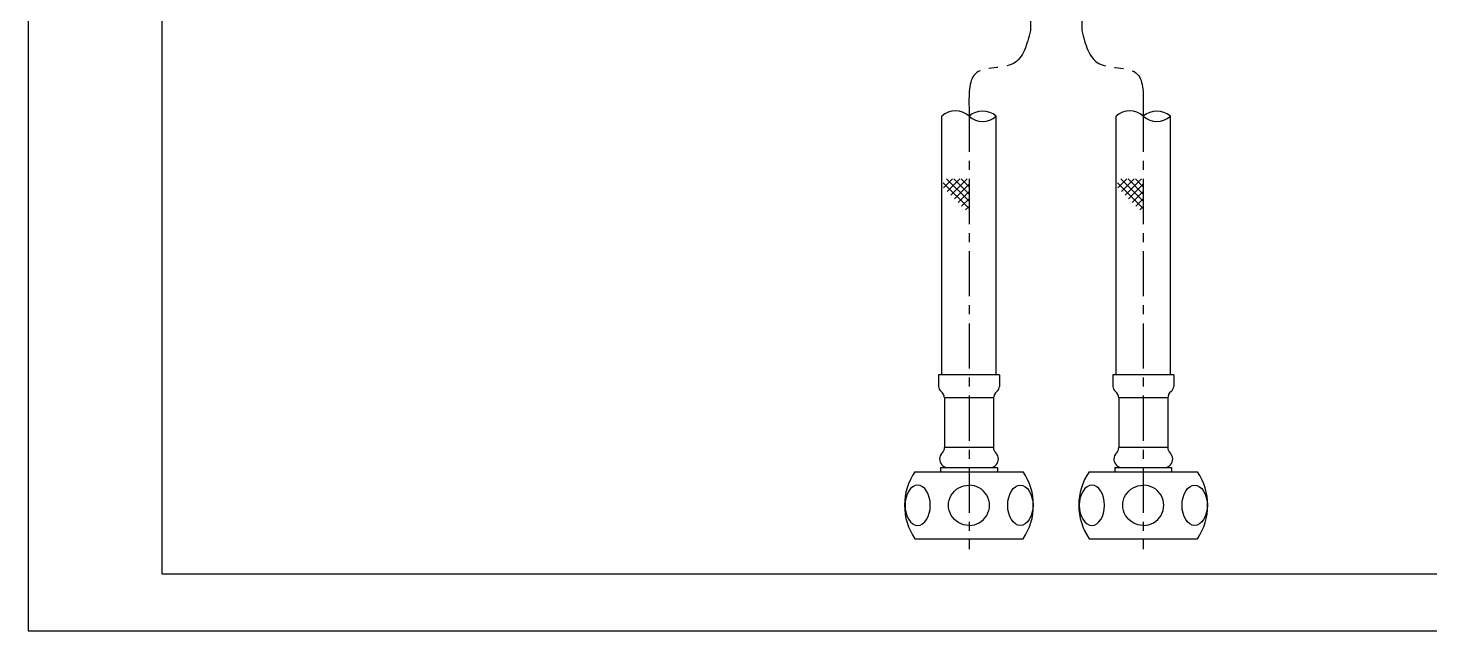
# Model space of a CAD drawing. Extents: x -14459 to -13865, y -11108 to -10688.
# Drawn here: x -14458.9 to -14187.1, y -11108 to -10991.1 of the extents above; entities that cross this region are included whole.
import ezdxf

# ---------------------------------------------------------------- set-up
doc = ezdxf.new("R2010")
doc.units = 0
doc.header["$LTSCALE"] = 7
doc.linetypes.add('CENTER', pattern=[2, 1.25, -0.25, 0.25, -0.25])
doc.linetypes.add('CENTER2', pattern=[1.125, 0.75, -0.125, 0.125, -0.125])
doc.layers.get('0').update_dxf_attribs({"color": 2, "linetype": 'CONTINUOUS'})
for name, color, linetype in [('CENTER', 1, 'CENTER2'), ('DIM', 2, 'CONTINUOUS'), ('DWG', 7, 'CONTINUOUS'), ('TXT', 4, 'CONTINUOUS')]:
    doc.layers.add(name, color=color, linetype=linetype)

msp = doc.modelspace()

# ---------------------------------------------------------------- linework, layer by layer
at = {"color": 2}
for p, q in [((-14281.44495, -11021.09126), (-14276.44495, -11026.09126)), ((-14281.40373, -11022.05851), (-14279.65176, -11020.30653)), ((-14280.81546, -11020.30653), (-14276.44495, -11024.67705)), ((-14280.69662, -11022.76562), (-14278.23754, -11020.30653)), ((-14279.98952, -11023.47272), (-14276.82333, -11020.30653)), ((-14279.40125, -11020.30653), (-14276.44495, -11023.26284)), ((-14279.28241, -11024.17983), (-14276.44495, -11021.34237)), ((-14277.98704, -11020.30653), (-14276.44495, -11021.84862)), ((-14247.64563, -11021.09126), (-14242.64563, -11026.09126)), ((-14247.60442, -11022.05851), (-14245.85244, -11020.30653)), ((-14247.01615, -11020.30653), (-14242.64563, -11024.67705)), ((-14246.89731, -11022.76562), (-14244.43823, -11020.30653)), ((-14246.1902, -11023.47272), (-14243.02401, -11020.30653)), ((-14245.60194, -11020.30653), (-14242.64563, -11023.26284)), ((-14245.4831, -11024.17983), (-14242.64563, -11021.34237)), ((-14244.18772, -11020.30653), (-14242.64563, -11021.84862)), ((-14278.5753, -11024.88694), (-14276.44495, -11022.75658)), ((-14277.8682, -11025.59404), (-14276.44495, -11024.1708)), ((-14244.77599, -11024.88694), (-14242.64563, -11022.75658)), ((-14244.06888, -11025.59404), (-14242.64563, -11024.1708)), ((-14277.1182, -11026.34404), (-14276.44495, -11025.6708)), ((-14243.31888, -11026.34404), (-14242.64563, -11025.6708))]:
    msp.add_line(p, q, dxfattribs=at)
at = {"linetype": 'Continuous'}
msp.add_lwpolyline([(-14458.92701, -11107.98563), (-13864.92701, -11107.98563), (-13864.92701, -10687.98563), (-14458.92701, -10687.98563)], close=True, dxfattribs=at)
for centre, radius, start, end in [((-14279.06995, -11010.96757), 3.82534, 46.6689117, 133.3310883), ((-14273.81995, -11011.12162), 3.93881, 48.2067538, 131.7932462), ((-14273.81995, -11005.24842), 3.93881, 228.2067538, 311.7932462), ((-14245.27063, -11010.96757), 3.82534, 46.6689117, 133.3310883), ((-14240.02063, -11011.12162), 3.93881, 48.2067538, 131.7932462), ((-14240.02063, -11005.24842), 3.93881, 228.2067538, 311.7932462)]:
    msp.add_arc(centre, radius, start, end)
at = {"layer": 'CENTER', "linetype": 'CENTER'}
for p, q in [((-14264.54633, -10926.96108), (-14264.54633, -10991.58055)), ((-14254.54633, -10926.96108), (-14254.54633, -10991.58055)), ((-14276.44495, -11006.34153), (-14276.44495, -11092.11316)), ((-14242.64563, -11006.34153), (-14242.64563, -11092.11316))]:
    msp.add_line(p, q, dxfattribs=at)
for points in [[(-14264.54633, -10991.58055), (-14267.84604, -10997.95315), (-14275.00037, -10999.75905), (-14276.44495, -11006.34153)], [(-14254.54633, -10991.58055), (-14251.24454, -10997.95315), (-14244.09021, -10999.75905), (-14242.64563, -11006.34153)]]:
    msp.add_spline(points, degree=3, dxfattribs=at)
at = {"layer": 'DIM'}
for p, q in [((-14271.69495, -11062.79748), (-14281.19495, -11062.79748)), ((-14237.89563, -11062.79748), (-14247.39563, -11062.79748)), ((-14271.69495, -11072.40744), (-14281.19495, -11072.40744)), ((-14237.89563, -11072.40744), (-14247.39563, -11072.40744))]:
    msp.add_line(p, q, dxfattribs=at)
at = {"layer": 'DWG'}
for p, q in [((-14281.69495, -11058.31316), (-14281.69495, -11008.18502)), ((-14271.19495, -11058.31316), (-14271.19495, -11008.18502)), ((-14247.89563, -11058.31316), (-14247.89563, -11008.18502)), ((-14237.39563, -11058.31316), (-14237.39563, -11008.18502)), ((-14270.54495, -11058.31316), (-14282.34495, -11058.31316)), ((-14282.34495, -11058.31316), (-14282.34495, -11060.56085)), ((-14270.54495, -11058.31316), (-14270.54495, -11060.56085)), ((-14236.74563, -11058.31316), (-14248.54563, -11058.31316)), ((-14248.54563, -11058.31316), (-14248.54563, -11060.56085)), ((-14236.74563, -11058.31316), (-14236.74563, -11060.56085)), ((-14281.19495, -11062.79748), (-14281.19495, -11072.40744)), ((-14271.69495, -11062.79748), (-14271.69495, -11072.40744)), ((-14247.39563, -11062.79748), (-14247.39563, -11072.40744)), ((-14237.89563, -11062.79748), (-14237.89563, -11072.40744)), ((-14286.94495, -11077.11316), (-14265.94495, -11077.11316)), ((-14281.94495, -11076.31316), (-14281.94495, -11077.11316)), ((-14281.94495, -11076.31316), (-14276.44495, -11076.31316)), ((-14281.34495, -11076.31316), (-14270.94495, -11076.31316)), ((-14270.94495, -11076.31316), (-14270.94495, -11077.11316)), ((-14253.14563, -11077.11316), (-14232.14563, -11077.11316)), ((-14248.14563, -11076.31316), (-14248.14563, -11077.11316)), ((-14248.14563, -11076.31316), (-14242.64563, -11076.31316)), ((-14247.54563, -11076.31316), (-14237.14563, -11076.31316)), ((-14237.14563, -11076.31316), (-14237.14563, -11077.11316)), ((-14286.94495, -11090.11316), (-14265.94495, -11090.11316)), ((-14253.14563, -11090.11316), (-14232.14563, -11090.11316))]:
    msp.add_line(p, q, dxfattribs=at)
for centre, radius, start, end in [((-14281.09495, -11060.56085), 1.25, 180, 234.4214743), ((-14282.69495, -11062.79748), 1.5, 0, 54.4214743), ((-14270.19495, -11062.79748), 1.5, 125.5785257, 180), ((-14271.79495, -11060.56085), 1.25, 305.5785257, 0), ((-14247.29563, -11060.56085), 1.25, 180, 234.4214743), ((-14248.89563, -11062.79748), 1.5, 0, 54.4214743), ((-14236.39563, -11062.79748), 1.5, 125.5785257, 180), ((-14237.99563, -11060.56085), 1.25, 305.5785257, 0), ((-14280.49627, -11074.66316), 1.65, 134.2663389, 222.0731288), ((-14282.69495, -11072.40744), 1.5, 314.2663389, 0), ((-14270.19495, -11072.40744), 1.5, 180, 225.7336611), ((-14272.39363, -11074.66316), 1.65, 317.9268712, 45.7336611), ((-14246.69695, -11074.66316), 1.65, 134.2663389, 222.0731288), ((-14248.89563, -11072.40744), 1.5, 314.2663389, 0), ((-14236.39563, -11072.40744), 1.5, 180, 225.7336611), ((-14238.59432, -11074.66316), 1.65, 317.9268712, 45.7336611), ((-14280.49627, -11074.66316), 1.65, 222.0731288, 259.6550493), ((-14272.39363, -11074.66316), 1.65, 280.3449507, 317.9268712), ((-14246.69695, -11074.66316), 1.65, 222.0731288, 259.6550493), ((-14238.59432, -11074.66316), 1.65, 280.3449507, 317.9268712), ((-14277.38245, -11083.61316), 11.5625, 145.7945421, 214.2054579), ((-14280.49627, -11074.66316), 1.65, 259.6550493, 270), ((-14272.39363, -11074.66316), 1.65, 270, 280.3449507), ((-14275.50745, -11083.61316), 11.5625, 325.7945421, 34.2054579), ((-14243.58313, -11083.61316), 11.5625, 145.7945421, 214.2054579), ((-14246.69695, -11074.66316), 1.65, 259.6550493, 270), ((-14238.59432, -11074.66316), 1.65, 270, 280.3449507), ((-14241.70813, -11083.61316), 11.5625, 325.7945421, 34.2054579)]:
    msp.add_arc(centre, radius, start, end, dxfattribs=at)
at = {"layer": 'DWG', "extrusion": (0, 0, -1)}
for centre in [(-14286.40424, -11083.62082), (-14252.60493, -11083.62082)]:
    msp.add_ellipse(centre, major_axis=(0, 3.90287), ratio=0.627611633, dxfattribs=at)
for centre in [(-14276.44495, -11083.62082), (-14242.64563, -11083.62082)]:
    msp.add_ellipse(centre, major_axis=(-3.98229, 0), ratio=0.980057325, start_param=4.71238898, end_param=7.853981634, dxfattribs=at)
at = {"layer": 'DWG'}
for centre in [(-14276.44495, -11083.62082), (-14242.64563, -11083.62082)]:
    msp.add_ellipse(centre, major_axis=(3.98229, 0), ratio=0.980057325, start_param=4.71238898, end_param=7.853981634, dxfattribs=at)
for centre in [(-14266.48566, -11083.62082), (-14232.68634, -11083.62082)]:
    msp.add_ellipse(centre, major_axis=(0, 3.90287), ratio=0.627611633, dxfattribs=at)
at = {"layer": 'TXT', "color": 4}
msp.add_line((-14432.92701, -11096.98563), (-14432.92701, -10706.98563), dxfattribs=at)
at = {"layer": 'TXT', "color": 4, "linetype": 'Continuous'}
msp.add_line((-13878.92701, -11096.98563), (-14432.92701, -11096.98563), dxfattribs=at)

doc.saveas('drawing.dxf')
